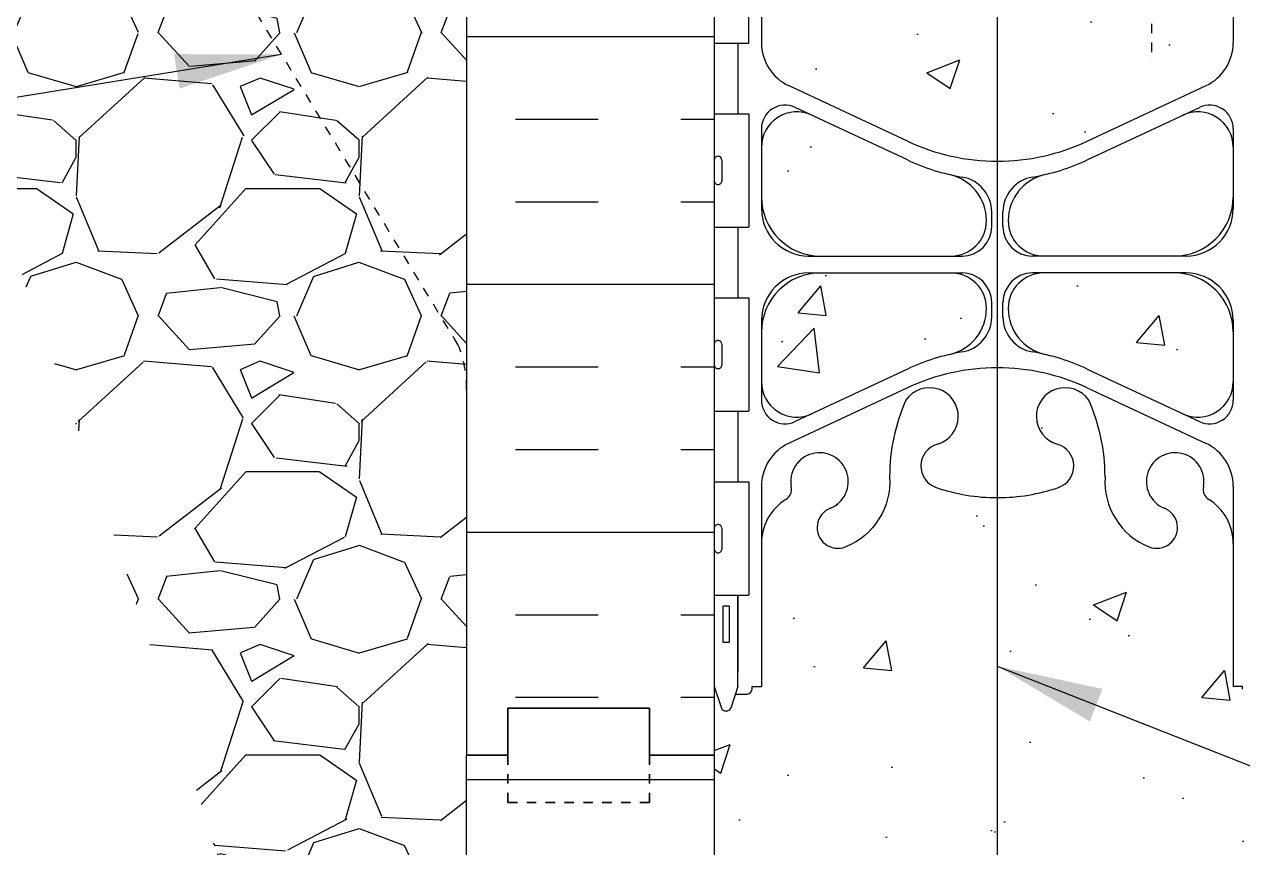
# Model space of a CAD drawing. Header units: inches. Extents: x 102.1 to 149, y 119.8 to 196.6.
# Drawn here: x 116.87 to 129.79, y 138.81 to 147.53 of the extents above; entities that cross this region are included whole.
import ezdxf

# ---------------------------------------------------------------- set-up
doc = ezdxf.new("R2010")
doc.units = ezdxf.units.IN
doc.header["$LTSCALE"] = 0.5
doc.header["$MEASUREMENT"] = 0
doc.linetypes.add('DASHED2', pattern=[0.375, 0.25, -0.125])
doc.linetypes.add('HIDDEN2', pattern=[0.1875, 0.125, -0.0625])
for name, color, linetype in [('HATCH', 12, 'Continuous'), ('Hidden2', 12, 'HIDDEN2'), ('line25', 2, 'Continuous'), ('LINE3', 3, 'Continuous'), ('LINE50', 5, 'Continuous'), ('LINE9', 9, 'Continuous'), ('TEXT', 4, 'Continuous')]:
    doc.layers.add(name, color=color, linetype=linetype)
doc.styles.add('DIM', font='romans.shx', dxfattribs={"width": 0.7})
doc.dimstyles.new('ext_12', dxfattribs={"dimscale": 12, "dimtxt": 0.09375, "dimasz": 0.09375, "dimexe": 0.09375, "dimexo": 0.0625, "dimgap": 0.0625, "dimtad": 1, "dimdec": 1, "dimzin": 3, "dimdsep": 46, "dimlunit": 4, "dimtxsty": 'DIM', "dimcen": 0.09, "dimdle": 0.09375, "dimclrt": 4, "dimadec": 0, "dimazin": 0, "dimtfac": 1, "dimtdec": 1, "dimtmove": 2, "dimatfit": 3, "dimfxl": 1, "dimfrac": 2, "dimtolj": 1, "dimtzin": 0, "dimarcsym": 0})

msp = doc.modelspace()

# ---------------------------------------------------------------- hatches: boundary and pattern name
at = {"layer": 'HATCH'}
h = msp.add_hatch(dxfattribs=at)
h.set_pattern_fill('AR-CONC', color=256, scale=0.5)
h.set_pattern_definition([(49.99999999999999, (0, 0), (3.586300913003767, -0.3137606749129755), [0.375, -4.125]), (355, (0, 0), (-0.693756668065, 3.760960668500059), [0.3, -3.3]), (100.45144446, (0.298858405, -0.02614672), (2.89254423363556, 3.447199954843147), [0.3187009599999999, -3.505710559999999]), (46.18420000000001, (0, 1), (5.336206653357862, -0.8275964039653827), [0.5625, -6.1875]), (96.63563549, (0.444683725, 0.931033465), (4.673309728371142, 4.870593003872752), [0.47805171, -5.258568799999999]), (351.1841639899999, (0, 1), (4.673309725273866, 4.870593001349951), [0.45, -4.950000005]), (21, (0.5, 0.75), (2.984535260592308, -2.013094453326694), [0.375, -4.125]), (326.0000000000001, (0.5, 0.75), (1.216576659607909, 3.625750225234265), [0.3, -3.3]), (71.45144474, (0.74871127, 0.58224213), (4.201111883649856, 1.612655764031769), [0.31870095, -3.50571056]), (37.50000000000001, (0, 0), (0.06079927658645334, 1.664469269156557), [0, -3.26, 0, -3.35, 0, -3.3125]), (7.499999999999999, (0, 0), (1.315347687210743, 1.972058559411801), [0, -1.91, 0, -3.185, 0, -1.2625]), (327.5, (-1.115, 0), (2.669112180862045, -0.1127743586718988), [0, -1.25, 0, -3.9, 0, -5.175]), (317.5, (-1.615, 0), (2.915930846711931, 0.5005249116615886), [0, -1.625, 0, -2.59, 0, -3.675])])
h.paths.add_polyline_path([(129.911390501622, 195.6356003708626), (125.4390114133246, 195.6356003708626), (124.4390114133246, 194.6356003708626), (124.4390114133246, 196.6356003708626), (123.911390501622, 196.1079794591599), (123.911390501622, 192.8637504260712, 0.06439757034064272), (124.0213941217361, 192.7977909008075), (124.1113941217363, 192.7977909008144), (124.111394121739, 192.7560648408903, -0.2490694201792294), (124.2213941217546, 192.5489416891212), (124.2213941217583, 192.4814416891111, -0.4142135623888804), (124.1588941217583, 192.4189416891077), (124.1113941219728, 192.4189416891077), (124.1113941219682, 192.3489416891076), (124.2163941217499, 192.3489416891076, -0.1889729320647099), (124.3722631974383, 192.2540972007183, 0.1963228336438978), (124.8213941217989, 191.90783748059), (126.1432496906318, 191.6173419143349, 0.05779469062698702), (126.9113905016224, 191.5282554242425, 0.05779469062692096), (127.6795313126122, 191.6173419143349), (129.0013868814449, 191.90783748059, 0.1963228336439379), (129.4505178058056, 192.2540972007183, -0.1889729320647277), (129.606386881494, 192.3489416891076), (129.7113868812757, 192.3489416891076), (129.7113868812712, 192.4189416891077), (129.6638868814857, 192.4189416891077, -0.4142135623888804), (129.6013868814857, 192.4814416891111), (129.6013868814893, 192.5489416891212, -0.2490694201792406), (129.7113868815049, 192.7560648408903), (129.7113868815077, 192.7977909008144), (129.8013868815079, 192.7977909008075, 0.06439757034065217), (129.911390501622, 192.8637504260712)])
h.paths.add_polyline_path([(129.911390501622, 186.6451144335743), (129.911390501622, 188.7341329521441, 0.06439757034050198), (129.8013868815082, 188.8000924774077), (129.7113868815077, 188.8000924774008), (129.7113868815049, 188.8418185373249, -0.2490694201798115), (129.6013868814889, 189.0489416890944), (129.6013868814852, 189.1164416891045, -0.414213562388949), (129.6638868814853, 189.1789416891079), (129.7113868814831, 189.1789416891079), (129.7113868814785, 189.2489416891079), (129.6063868814936, 189.2489416891079, 0.1004604156419606), (129.212688411427, 189.1917789332606, -0.6014354320980371), (129.0931849412014, 189.296662275684, 2.18209482473847), (128.6831047873364, 189.0837528442349, -1), (128.5196762159076, 188.6752297701732, -0.2443795113559023), (128.0712683431007, 189.1959866746241, 0.05315652255485515), (127.9054288888836, 189.8100683065389, 0.2232530870738778), (127.7051011055049, 189.9749221574748), (127.6854827735525, 189.9792335501745, 0.9554715931101395), (127.5471987895588, 189.3857636148925, -0.7355925422348224), (127.5599836599937, 188.9277170377525, -0.08275514747013661), (126.911390501622, 188.8196279539728, -0.08275514747013697), (126.2627973432503, 188.9277170377525, -0.7355925422305359), (126.2755822136854, 189.3857636148917, 0.9554715931394435), (126.1372982296915, 189.9792335501745), (126.1176798977391, 189.9749221574748, 0.2232530870738234), (125.9173521143603, 189.810068306539, 0.0531565225548451), (125.7515126601433, 189.1959866746243, -0.2443795113559962), (125.3031047873363, 188.6752297701732, -1), (125.1396762159075, 189.0837528442348, 2.182094824737381), (124.7295960620423, 189.2966622756839, -0.6014354320940859), (124.6100925918176, 189.1917789332604, 0.1004604156421233), (124.2163941217504, 189.2489416891079), (124.1113941217654, 189.2489416891079), (124.1113941217609, 189.1789416891079), (124.1588941217587, 189.1789416891079, -0.4142135623889427), (124.2213941217587, 189.1164416891045), (124.2213941217551, 189.0489416890944, -0.2490694201798248), (124.111394121739, 188.8418185373249), (124.1113941217363, 188.8000924774008), (124.0213941217358, 188.8000924774077, 0.06439757034050204), (123.911390501622, 188.7341329521441), (123.911390501622, 186.6451144335743), (123.911390501622, 184.5560959150045, 0.06439757034050307), (124.0213941217358, 184.4901363897409), (124.1113941217363, 184.4901363897477), (124.111394121739, 184.4484103298236, -0.2490694201798126), (124.2213941217551, 184.2412871780541), (124.2213941217587, 184.1737871780441, -0.4142135623889448), (124.1588941217587, 184.1112871780407), (124.1113941217609, 184.1112871780407), (124.1113941217654, 184.0412871780407), (124.2163941217504, 184.0412871780407, 0.1004604156419142), (124.6100925918168, 184.0984499338878, -0.6014354320986738), (124.7295960620425, 183.9935665914646, 2.182094824738538), (125.1396762159076, 184.2064760229136, -1), (125.3031047873364, 184.6149990969753, -0.2443795113558765), (125.7515126601432, 184.0942421925245, 0.05315652255487623), (125.9173521143604, 183.4801605606094, 0.2232530870737536), (126.1176798977391, 183.3153067096737), (126.1372982296915, 183.3109953169741, 0.9554715931101506), (126.2755822136852, 183.904465252256, -0.7355925422348171), (126.2627973432503, 184.362511829396, -0.08275514747013657), (126.911390501622, 184.4706009131757, -0.082755147470137), (127.5599836599937, 184.362511829396, -0.7355925422305357), (127.5471987895585, 183.9044652522568, 0.9554715931394591), (127.6854827735525, 183.3109953169741), (127.7051011055048, 183.3153067096737, 0.2232530870733131), (127.9054288888834, 183.4801605606089, 0.05315652255490013), (128.0712683431007, 184.0942421925242, -0.2443795113559932), (128.5196762159077, 184.6149990969753, -1), (128.6831047873364, 184.2064760229137, 2.182094824737266), (129.0931849412016, 183.9935665914646, -0.6014354320937926), (129.2126884114263, 184.0984499338882, 0.1004604156421326), (129.6063868814936, 184.0412871780407), (129.7113868814785, 184.0412871780407), (129.7113868814831, 184.1112871780407), (129.6638868814853, 184.1112871780407, -0.4142135623889552), (129.6013868814852, 184.1737871780441), (129.6013868814889, 184.2412871780541, -0.2490694201798239), (129.7113868815049, 184.4484103298236), (129.7113868815077, 184.4901363897477), (129.8013868815082, 184.4901363897409, 0.06439757034050433), (129.911390501622, 184.5560959150045)])
h.paths.add_polyline_path([(129.911390501622, 180.4264784410774, 0.06439757034064743), (129.8013868815079, 180.492437966341), (129.7113868815077, 180.4924379663341), (129.7113868815049, 180.5341640262582, -0.2490694201792297), (129.6013868814893, 180.7412871780274), (129.6013868814857, 180.8087871780374, -0.4142135623888782), (129.6638868814857, 180.8712871780408), (129.7113868812712, 180.8712871780408), (129.7113868812757, 180.9412871780409), (129.606386881494, 180.9412871780409, -0.1889729320646416), (129.4505178058056, 181.0361316664302, 0.196322833643969), (129.0013868814449, 181.3823913865585), (127.6795313126137, 181.6728869528133, 0.05779469062710307), (126.9113905016215, 181.7619734429061, 0.05779469062703695), (126.1432496906303, 181.6728869528133), (124.8213941217991, 181.3823913865585, 0.196322833643976), (124.3722631974383, 181.0361316664302, -0.1889729320646373), (124.2163941217499, 180.9412871780409), (124.1113941219682, 180.9412871780409), (124.1113941219728, 180.8712871780408), (124.1588941217583, 180.8712871780408, -0.4142135623888782), (124.2213941217583, 180.8087871780374), (124.2213941217546, 180.7412871780274, -0.249069420179241), (124.111394121739, 180.5341640262582), (124.1113941217363, 180.4924379663341), (124.0213941217361, 180.492437966341, 0.06439757034064766), (123.911390501622, 180.4264784410774), (123.911390501622, 177.6451144335744), (124.536390501622, 177.6451144335744), (124.536390501622, 177.6951144335744), (126.4863905016218, 177.6951144335744, 0.4142135623730951), (126.6113905016218, 177.8201144335744), (126.6113905016218, 177.8951144335747, -1), (127.2113905016217, 177.8951144335747), (127.2113905016217, 177.8201144335744, 0.4142135623730929), (127.3363905016217, 177.6951144335744), (129.286390501622, 177.6951144335744), (129.286390501622, 177.6451144335746), (129.911390501622, 177.6451144335746)])
h.paths.add_polyline_path([(129.6873087901346, 157.0570409071646), (129.7873087901344, 157.0570409071645), (129.7873087901347, 157.0870409071647, -0.4142135623728194), (129.8373087901347, 157.1370409071646), (129.9633957466562, 157.1370409071645), (130.0123087901344, 157.2870409071646, -0.6000000000330334), (130.1123087901362, 157.2870409071603), (130.1873087901354, 157.057040907162), (130.1873087901354, 157.7857740237109), (124.1873087901354, 157.7857740237109), (124.1873087901354, 157.0570409071672), (124.262308790133, 157.2870409071602, -0.6000000000335998), (124.3623087901348, 157.2870409071646), (124.4112218336129, 157.1370409071645), (124.5373087901344, 157.1370409071646, -0.4142135623738988), (124.5873087901345, 157.0870409071645), (124.5873087901346, 157.0570409071645), (124.6873087901346, 157.0570409071646), (124.6873087901334, 156.1289536135871), (127.577574162862, 155.6129406820588, -0.1567599104768909), (128.3907965796847, 155.1870360029472, -0.1960606461050439), (128.7955945044202, 155.5777978116199, -1), (128.959023075849, 155.1692747375584, 2.127292751064862), (129.3716087526194, 154.944784109659, -0.311310413433406), (129.4281682491645, 155.0749279979355, 0.2589583704863703), (129.687308790138, 155.5417264288407)])
h.paths.add_polyline_path([(132.1873087901354, 157.285774023711), (130.8748087901354, 157.285774023711), (130.8748087901354, 157.7857740237109), (130.1873087901354, 157.7857740237109), (130.1873087901354, 147.785774023711), (130.6873087901354, 147.785774023711), (132.1873087901354, 155.7143454522823)])
h.paths.add_polyline_path([(142.233910034343, 156.7857740237109), (142.233910034343, 157.7857740237109), (132.8123087901354, 157.7857740237109), (132.8123087901354, 153.7851647115352), (142.233910034343, 153.7857740237109), (142.233910034343, 154.7857740237109), (143.233910034343, 155.7857740237109), (141.233910034343, 155.7857740237109)])
h.paths.add_polyline_path([(127.5775741628603, 155.6129406820591), (124.6873087901334, 156.1289536135871), (124.6873087901311, 155.5417264288406, 0.2589583704863525), (124.9464493311047, 155.0749279979355, -0.311310413432942), (125.0030088276496, 154.9447841096591, 2.127292751063226), (125.4155945044202, 155.1692747375588, -1), (125.5790230758491, 155.5777978116204, -0.3253062266850383), (126.0455978171113, 154.8356318818138, 0.1048804382402392), (126.2179936507061, 154.0238204544855, 1.422913243113593), (126.5515005021978, 154.4909052462453, -0.7355925422348368), (126.5387156317629, 154.9489518233853, -0.08275514747013536), (127.1873087901346, 155.0570409071651, -0.08275514747013614), (127.8359019485063, 154.9489518233854, -0.7355925422305463), (127.8231170780712, 154.4909052462461, 1.422913243107119), (128.1566239295633, 154.0238204544856, 0.1048804382403371), (128.3290197631578, 154.8356318818147, -0.1214965604512347), (128.3907965796847, 155.1870360029471, 0.1567599104772022)])
h.paths.add_polyline_path([(124.1873087901346, 155.6570409071646), (124.1873087901346, 156.2182210103452), (122.1873087901354, 156.5752905973782), (122.1873087901354, 155.7143454522823), (123.6873087901354, 147.785774023711), (124.1873087901346, 147.785774023711)])
h.paths.add_polyline_path([(124.1873087901346, 157.0570409071646), (124.1873087901354, 157.7857740237109), (123.4998087901354, 157.7857740237109), (123.4998087901354, 157.285774023711), (122.1873087901354, 157.285774023711), (122.1873087901354, 156.5752905973782), (124.1873087901346, 156.2182210103452)])
h.paths.add_polyline_path([(121.0623087901354, 156.7761422400844), (120.0699775472927, 156.9533078936254, 0.8731750859464362), (119.3327901683166, 155.0878332316724), (121.0623087901354, 154.6244101136614)], flags=17)
h.paths.add_polyline_path([(120.0699775472927, 156.9533078936254), (121.0623087901354, 156.7761422400844), (121.0623087901354, 157.7857740237109), (119.0623087901334, 157.7857740237109), (118.9527752344164, 157.785774023711), (117.0623087901354, 157.7857740237109), (117.0623087901354, 152.7857740237108, 0.05006467142677141), (117.162066934561, 151.7919783923681), (121.0623087901354, 151.920293205214), (121.0623087901354, 154.6244101136614), (119.3327901683166, 155.0878332316724, -0.8731750859464357)])
h.paths.add_polyline_path([(117.0623087901354, 157.7857740237109), (116.8748087901374, 157.7857740237109), (112.1407075459321, 157.6300259091996), (112.1407075459321, 156.0260260753875), (111.1407075459321, 155.0260260753875), (113.1407075459321, 155.0260260753875), (112.1407075459318, 154.0260260753873), (112.140707545932, 151.62677971648), (117.162066934561, 151.7919783923681, -0.05006467142677271), (117.0623087901354, 152.7857740237109)])
h.paths.add_polyline_path([(127.0723079168205, 152.122850218581, 0.4135815915222513), (126.6973087901348, 152.4970409071651), (125.3123087901278, 152.4970409071647, 0.414213562372782), (124.6873087901278, 151.8720409071653), (124.6873087901282, 151.3453131875431, 0.5490706967576111), (125.2212626186856, 151.0056682547266), (126.233585818792, 151.4794355123757, -0.05309424434829543), (126.684126971953, 151.6345793805256, 0.3501185222392586)])
h.paths.add_polyline_path([(126.6841269719529, 153.5395024338045, -0.05309424434837755), (126.2335858187913, 153.6946463019547), (125.2212626186854, 154.1684135596028, 0.549070696755492), (124.6873087901282, 153.8287686267884), (124.6873087901278, 153.3020409071646, 0.4142135623730951), (125.3123087901278, 152.6770409071646), (126.6973087901349, 152.6770409071647, 0.08565169356292952), (126.822992936368, 152.698730143975, 0.3167107476719508), (127.0723079168199, 153.0512315954252, 0.3501185224210103)])
h.paths.add_polyline_path([(128.8216456999203, 154.0131736251454), (128.141031761478, 153.6946463019547, -0.05309424434838185), (127.6904906083162, 153.5395024338046, 0.3501185219251722), (127.3023096634475, 153.0512315963089, 0.413581591959217), (127.6773087901344, 152.6770409071651), (128.8216456999203, 152.6770409071651)])
h.paths.add_polyline_path([(129.6873087901409, 153.8287686267888, 0.5490706967555707), (129.1533549615837, 154.1684135596032), (128.8216456999203, 154.0131736251451), (128.8216456999203, 152.6770409071651), (129.0623087901414, 152.6770409071651, 0.414213562373713), (129.6873087901414, 153.3020409071664)])
h.paths.add_polyline_path([(129.0623087901414, 152.4970409071647), (128.8216456999203, 152.4970409071647), (128.8216456999203, 151.1609081891845), (129.1533549615836, 151.0056682547271, 0.5490706967567447), (129.6873087901409, 151.3453131875426), (129.6873087901414, 151.8720409071629, 0.4142135623738939)])
h.paths.add_polyline_path([(128.8216456999203, 152.4970409071651), (127.6773087901344, 152.4970409071651, 0.4135815916821989), (127.3023096634484, 152.122850218376, 0.3501185221241567), (127.6904906083162, 151.6345793805257, -0.05309424434846603), (128.1410317614786, 151.4794355123751), (128.8216456999203, 151.1609081891846)])
h.paths.add_polyline_path([(128.1410317329149, 151.280698561068, 0.09336927207723228), (127.3341833917988, 151.4880300299278, 0.0163324644057884), (127.1873087901347, 151.4928289596865, 0.1098692816785022), (126.2335858473544, 151.2806985610685), (124.9753703541793, 150.6918537174858, 0.2910966595425651), (124.6873087901232, 150.2389938060686), (124.6873087901211, 149.0981240237108), (124.8073087901204, 148.898124023711), (124.8073087901204, 148.7857740237108), (124.8073087901204, 148.6734240237109), (124.6873087901211, 148.4734240237112), (124.6873087901232, 147.3325542413534, 0.2910966595426472), (124.9753703541795, 146.8796943299361), (126.2335858473543, 146.290849486354, 0.1098692816784893), (127.1873087901345, 146.0787190877359, 0.109869281678503), (128.1410317329148, 146.2908494863539), (129.3992472260897, 146.8796943299361, 0.2910966595426451), (129.6873087901459, 147.3325542413534), (129.6873087901481, 148.4734240237112), (129.5673087901488, 148.6734240237109), (129.5673087901488, 148.7857740237112), (129.5673087901488, 148.898124023711), (129.6873087901481, 149.0981240237108), (129.6873087901459, 150.2389938060686, 0.2910966595426471), (129.3992472260897, 150.6918537174859)])
h.paths.add_polyline_path([(127.0723079168166, 145.4486978267818, 0.3501185233952336), (126.6841269719529, 145.9369686668967, -0.05309424434846796), (126.2335858187905, 146.0921125350473), (125.2212626186856, 146.5658797926953, 0.5490706967567552), (124.6873087901282, 146.2262348598799), (124.6873087901278, 145.6995071402595, 0.4142135623741072), (125.3123087901277, 145.0745071402573), (126.6973087901348, 145.0745071402574, 0.413581589914761)])
h.paths.add_polyline_path([(127.0723079168172, 144.5203164532032, 0.4135815903278907), (126.6973087901348, 144.8945071402573), (125.3123087901278, 144.8945071402574, 0.414213562373734), (124.6873087901278, 144.269507140256), (124.6873087901282, 143.7427794206332, 0.5490706967552504), (125.2212626186855, 143.4031344878193), (126.233585818792, 143.876901745468, -0.05309424434829472), (126.684126971953, 144.0320456136179, 0.3501185230977625)])
h.paths.add_polyline_path([(129.0623087901414, 144.8945071402574), (127.6773087901344, 144.8945071402573, 0.4135815917278999), (127.3023096634482, 144.5203164514097, 0.3501185220912895), (127.6904906083162, 144.0320456136179, -0.05309424434837959), (128.1410317614779, 143.8769017454677), (129.1533549615837, 143.4031344878193, 0.5490706967555967), (129.6873087901409, 143.7427794206336), (129.6873087901414, 144.2695071402574, 0.4142135623730851)])
h.paths.add_polyline_path([(129.6873087901414, 145.6995071402566), (129.6873087901409, 146.2262348598788, 0.5490706967576116), (129.1533549615836, 146.5658797926953), (128.1410317614773, 146.0921125350467, -0.05309424434829649), (127.6904906083162, 145.9369686668968, 0.3501185217399756), (127.3023096634468, 145.4486978297311, 0.4135815922168686), (127.6773087901344, 145.0745071402574), (129.0623087901414, 145.0745071402573, 0.414213562372782)])
h.paths.add_polyline_path([(130.0123087901344, 140.2845071402573), (129.9633957466562, 140.4345071402574), (129.8373087901347, 140.4345071402573, -0.4142135623728349), (129.7873087901347, 140.4845071402573), (129.7873087901344, 140.5145071402574), (129.6873087901346, 140.5145071402574), (129.687308790138, 142.0298216185813, 0.2589583704863586), (129.4281682491645, 142.4966200494864, -0.311310413433342), (129.3716087526195, 142.626763937763, 2.127292751064594), (128.959023075849, 142.4022733098636, -1), (128.7955945044201, 141.993750235802, -0.3253062266838548), (128.3290197631578, 142.7359161656056, 0.1048804382406534), (128.1566239295629, 143.5477275929371, 1.422913243112999), (127.8231170780714, 143.0806428011771, -0.7355925422347986), (127.8359019485063, 142.6225962240371, -0.08275514747013513), (127.1873087901346, 142.5145071402574, -0.082755147470136), (126.5387156317629, 142.6225962240371, -0.7355925422305463), (126.551500502198, 143.0806428011763, 1.422913243113893), (126.2179936507054, 143.5477275929354, 0.1048804382401101), (126.0455978171113, 142.735916165608, -0.3253062266848016), (125.579023075849, 141.993750235802, -1), (125.4155945044202, 142.4022733098635, 2.127292751064799), (125.0030088276498, 142.626763937763, -0.3113104134334046), (124.9464493311047, 142.4966200494865, 0.2589583704863638), (124.6873087901311, 142.0298216185813), (124.6873087901346, 140.5145071402574), (124.5873087901346, 140.5145071402574), (124.5873087901345, 140.4845071402574, -0.4142135623739002), (124.5373087901344, 140.4345071402573), (124.4112218336129, 140.4345071402574), (124.3623087901348, 140.2845071402573, -0.6000000000335318), (124.262308790133, 140.2845071402618), (124.1873087901354, 140.5145071402548), (124.1873087901354, 139.785774023711), (124.1873087901354, 137.6967555051414, 0.06439757034050099), (124.2973124102492, 137.6307959798777), (124.3873124102498, 137.6307959798846), (124.3873124102525, 137.5890699199605, -0.2490694201798233), (124.4973124102685, 137.381946768191), (124.4973124102722, 137.3144467681809, -0.4142135623889459), (124.4348124102722, 137.2519467681776), (124.3873124102743, 137.2519467681776), (124.3873124102789, 137.1819467681776), (124.4923124102638, 137.1819467681776, 0.1004604156417475), (124.8860108803296, 137.2391095240245, -0.6014354321012948), (125.005514350556, 137.1342261816014, 2.182094824738559), (125.415594504421, 137.3471356130505, -1), (125.5790230758499, 137.7556586871122, -0.2443795113569262), (126.0274309486572, 137.2349017826583, 0.0531565225545704), (126.1932704028736, 136.6208201507469, 0.2232530870741715), (126.3935981862525, 136.4559662998107), (126.413216518205, 136.4516549071109, 0.9554715931099265), (126.5515005021986, 137.0451248423929, -0.7355925422348771), (126.5387156317638, 137.5031714195329, -0.08275514747013629), (127.1873087901354, 137.6112605033126, -0.08275514747013575), (127.8359019485071, 137.5031714195329, -0.7355925422305454), (127.823117078072, 137.0451248423937, 0.9554715931388685), (127.9614010620657, 136.4516549071109), (127.9810193940187, 136.4559662998107, 0.2232530870809645), (128.1813471774004, 136.6208201507549, 0.0531565225541781), (128.3471866316144, 137.2349017826621, -0.2443795113556076), (128.7955945044211, 137.7556586871122, -1), (128.9590230758499, 137.3471356130506, 2.182094824737294), (129.3691032297151, 137.1342261816015, -0.6014354319902104), (129.4886066999149, 137.239109524034, 0.1004604156488287), (129.882305170007, 137.1819467681776), (129.987305169992, 137.1819467681776), (129.9873051699965, 137.2519467681776), (129.9398051699987, 137.2519467681776, -0.4142135623889219), (129.8773051699987, 137.3144467681809), (129.8773051700023, 137.381946768191, -0.2490694201798158), (129.9873051700184, 137.5890699199605), (129.9873051700211, 137.6307959798846), (130.0773051700216, 137.6307959798777, 0.06439757034051692), (130.1873087901354, 137.6967555051414), (130.1873087901354, 139.785774023711), (130.1873087901354, 140.51450714026), (130.1123087901362, 140.2845071402617, -0.6000000000330391)])
h.paths.add_polyline_path([(129.8773051699991, 133.9494467681744, -0.4142135623888782), (129.9398051699991, 134.0119467681777), (129.9873051697846, 134.0119467681777), (129.9873051697892, 134.0819467681778), (129.8823051700075, 134.0819467681778, -0.1889729320669878), (129.7264360943179, 134.1767912565692, 0.196322833643166), (129.2773051699583, 134.5230509766954), (127.9554496011271, 134.8135465429502, 0.05779469062710112), (127.187308790135, 134.9026330330429, 0.05779469062704928), (126.4191679791436, 134.8135465429502), (125.0973124103125, 134.5230509766954, 0.1963228336439539), (124.6481814859518, 134.1767912565671, -0.1889729320646827), (124.4923124102634, 134.0819467681778), (124.3873124104817, 134.0819467681778), (124.3873124104862, 134.0119467681777), (124.4348124102717, 134.0119467681777, -0.4142135623888346), (124.4973124102717, 133.9494467681744), (124.4973124102681, 133.8819467681643, -0.2490694201792504), (124.3873124102525, 133.6748236163951), (124.3873124102498, 133.633097556471), (124.2973124102496, 133.6330975564779, 0.06439757034064163), (124.1873087901354, 133.5671380312143), (124.1873087901354, 132.0406391250398), (126.1873087901378, 132.0406391250398), (127.1873087901378, 133.0406391250398), (127.1873087901378, 131.0406391250398), (127.7663335277383, 131.6196638626404), (128.1873087901378, 132.0406391250398), (130.1873087901354, 132.0406391250398), (130.1873087901354, 133.5671380312143, 0.06439757034065174), (130.0773051700213, 133.6330975564779), (129.9873051700211, 133.633097556471), (129.9873051700184, 133.6748236163951, -0.2490694201792348), (129.8773051700028, 133.8819467681643)])
h = msp.add_hatch(dxfattribs=at)
h.set_pattern_fill('INSUL', color=256, scale=7, style=0)
h.set_pattern_definition([(0, (-2805.669655439031, -311.9768966809247), (0, 2.625), []), (0, (-2805.669655439031, -311.1018966809247), (0, 2.625), [0.875, -0.875]), (0, (-2805.669655439031, -310.2268966809247), (0, 2.625), [0.875, -0.875])])
edge = h.paths.add_edge_path()
edge.add_line((124.1873087901354, 147.785774023711), (123.6873087901354, 147.785774023711))
edge.add_line((123.6873087901354, 147.785774023711), (121.9373087901354, 157.035774023711))
edge.add_line((121.9373087901354, 157.035774023711), (121.9373087901354, 157.785774023711))
edge.add_line((121.9373087901354, 157.785774023711), (121.5623087901354, 157.785774023711))
edge.add_line((121.5623087901354, 157.785774023711), (121.5623087901354, 139.785774023711))
edge.add_line((121.5623087901354, 139.785774023711), (121.9998087901354, 139.785774023711))
edge.add_line((121.9998087901354, 139.785774023711), (121.9998087901354, 140.285774023711))
edge.add_line((121.9998087901354, 140.285774023711), (123.4998087901354, 140.285774023711))
edge.add_line((123.4998087901354, 140.285774023711), (123.4998087901354, 139.785774023711))
edge.add_line((123.4998087901354, 139.785774023711), (123.9373087901354, 139.785774023711))
edge.add_line((124.1873087901354, 147.785774023711), (124.1873087901354, 139.785774023711))
h = msp.add_hatch(dxfattribs=at)
h.set_pattern_fill('GRAVEL', color=256, scale=3, style=0)
h.set_pattern_definition([(228.0128, (44.56409868447862, 27.42057907291812), (-23.99999469647448, -27.00000402482174), [0.403608, -39.957264]), (184.9697, (44.29409868447863, 27.12057907291812), (36.00000315455291, 2.999973921021156), [0.692604, -68.567775]), (132.5104, (43.60409868447863, 27.06057907291812), (29.99997215504044, -33.00002602161359), [0.488364, -48.348096]), (267.2737, (42.43409868447863, 26.31057907291812), (2.999988053181571, 60.0000008849204), [0.630714, -62.440674]), (292.8337, (42.40409868447863, 25.68057907291812), (-15.00002971631142, 35.99998923533333), [0.618465, -61.22811900000001]), (357.2737, (42.64409868447863, 25.11057907291812), (-60.0000008849204, 2.999988053181574), [0.630714, -62.440674]), (37.6942, (43.27409868447862, 25.08057907291812), (-39.00002203685393, -29.99997121548159), [0.8340869999999999, -82.574547]), (72.2553, (43.93409868447863, 25.59057907291812), (21.00003228811623, 65.99998869371757), [0.7874639999999999, -77.958963]), (121.4296, (44.17409868447863, 26.34057907291812), (-24.0000247025291, 38.99998510947771), [0.63285, -62.652219]), (175.2364, (43.84409868447862, 26.88057907291812), (33.00000283895875, -2.999974597983782), [0.7224959999999999, -35.40228899999999]), (222.3974, (43.12409868447862, 26.94057907291812), (-36.0000220532197, -32.99997624604236), [0.9343440000000001, -92.500125]), (138.8141, (45.40409868447863, 26.28057907291812), (-21.00000884041714, 17.99999194002827), [0.318903, -31.571532]), (171.4692, (45.16409868447862, 26.49057907291812), (38.99999485444538, -6.000023730119371), [0.6067109999999999, -60.06453299999999]), (225, (44.56409868447862, 26.58057907291812), (-3.33066907387547e-16, -3.000000928346857), [0.4242629999999999, -3.818376]), (203.1986, (44.35409868447863, 26.94057907291812), (14.99999919200123, 6.000003975794561), [0.228474, -22.618845]), (291.8014, (44.14409868447863, 26.85057907291812), (-2.999999731501946, 9.00000081903231), [0.323109, -15.832386]), (30.9638, (44.26409868447863, 26.55057907291812), (8.999994066863994, 6.000007450622197), [0.5247869999999999, -16.968069]), (161.5651, (44.71409868447863, 26.82057907291811), (6.000001303778886, -2.999995209668123), [0.3794730000000001, -9.107361000000001]), (16.38950000000001, (42.40409868447863, 26.85057907291812), (30.00000659523588, 8.999978129453911), [0.5316, -52.628535]), (70.3462, (42.91409868447862, 27.00057907291811), (-11.99998574211524, -33.00000640681867), [0.445983, -44.152224]), (293.1986, (44.71409868447863, 27.42057907291812), (-6.000003975794561, 14.99999919200123), [0.456945, -22.390374]), (343.6105, (44.89409868447863, 27.00057907291811), (-30.00000659523587, 8.99997812945392), [0.5315999999999999, -52.62853499999999]), (339.444, (42.40409868447863, 24.99057907291812), (-15.00000553362727, 5.999987989264753), [0.51264, -25.119372]), (294.7751, (42.88409868447862, 24.81057907291812), (-14.99997656773551, 33.00001026551735), [0.4295339999999999, -42.52392899999999]), (66.80140000000002, (44.74409868447863, 24.42057907291812), (6.000003975794565, 14.99999919200123), [0.456945, -22.390374]), (17.354, (44.92409868447863, 24.84057907291812), (-39.0000060572905, -11.99998350677735), [0.5028929999999999, -49.78627199999999]), (69.444, (43.27409868447862, 24.42057907291812), (-5.99998798926476, -15.00000553362727), [0.25632, -25.375692]), (101.3099, (44.56409868447862, 24.42057907291812), (-2.999992896484816, 12.00000225669286), [0.15297, -15.144087]), (165.9638, (44.53409868447863, 24.57057907291811), (9.00000163796922, -2.999994172083737), [0.618465, -11.75085]), (186.009, (43.93409868447863, 24.72057907291812), (29.99999925271812, 2.999997952445524), [0.57315, -56.74176900000001]), (303.6901, (44.26409868447863, 26.28057907291812), (-3.000004003521572, 5.999998673313481), [0.432666, -10.383987]), (353.1572, (44.50409868447863, 25.92057907291812), (50.99999809643565, -6.000023993774283), [0.755382, -74.782689]), (60.94540000000001, (45.25409868447863, 25.83057907291812), (-12.00000008159784, -21.00000115370906), [0.308868, -30.578022]), (90, (45.40409868447863, 26.10057907291812), (-3, 3), [0.18, -2.82]), (120.2564, (43.87409868447862, 24.81057907291812), (11.99998466040808, -21.0000073675642), [0.416772, -41.26056000000001]), (48.01279999999999, (43.66409868447862, 25.17057907291812), (23.99999469647448, 27.00000402482175), [0.8072159999999999, -39.553656]), (0, (44.20409868447862, 25.77057907291812), (3, 3), [0.78, -2.22]), (325.3048, (44.98409868447862, 25.77057907291812), (-29.99998277696258, 21.00002582878337), [0.474342, -46.959822]), (254.0546, (45.37409868447862, 25.50057907291811), (-2.999999667889143, -12.00000037995645), [0.436806, -21.403524]), (207.646, (45.25409868447863, 25.08057907291812), (-56.99998742153878, -30.00002313950754), [0.711195, -70.408422]), (175.4261, (44.62409868447862, 24.75057907291811), (-39.0000016749364, 2.999984403483252), [0.7523969999999999, -74.48722199999999])])
edge = h.paths.add_edge_path()
edge.add_spline(control_points=[(112.140707545932, 150.5433075165271), (112.6868637305939, 150.322725838261), (114.9156182266059, 149.4225759892246), (117.3610807251631, 144.0571586259684), (118.9073743736088, 138.4687382259533), (120.5680044310678, 134.0145033242371), (120.5231346235994, 132.3899299575632), (120.5134874062269, 132.0406391250398)], knot_values=[0, 0, 0, 0, 1.739079850593899, 7.096838129435072, 16.12215137138956, 19.93692252398604, 20.98176126057562, 20.98176126057562, 20.98176126057562, 20.98176126057562], degree=3, periodic=0)
edge.add_line((120.5134874062269, 132.0406391250398), (121.5623087901354, 132.0406391250398))
edge.add_line((121.5623087901354, 132.0406391250398), (121.5623087901354, 151.9367428021361))
edge.add_line((121.5623087901354, 151.9367428021361), (117.1620669345609, 151.7919783923681))
edge.add_line((117.1620669345609, 151.7919783923681), (112.1407075459319, 151.62677971648))
edge.add_line((112.1407075459319, 151.62677971648), (112.140707545932, 150.5433075165271))
h = msp.add_hatch(dxfattribs=at)
h.set_pattern_fill('AR-CONC', color=256, scale=0.5, style=0)
h.set_pattern_definition([(50, (0, 0), (3.586300913003767, -0.3137606749129755), [0.375, -4.125]), (355, (0, 0), (-0.693756668065, 3.760960668500059), [0.3, -3.3]), (100.4514, (0.2988584, -0.0261467), (2.892546908570108, 3.447197710304768), [0.31870095, -3.50571056]), (46.18420000000001, (0, 1), (5.336205243128222, -0.8275950716450904), [0.5625, -6.1875]), (96.6356, (0.444683725, 0.931033465), (4.673313527743517, 4.870589354502209), [0.47805144, -5.258565]), (351.1842, (0, 1), (4.673309725668136, 4.870593004626623), [0.45, -4.95]), (21, (0.5, 0.75), (2.984535260592308, -2.013094453326694), [0.375, -4.125]), (326.0000000000001, (0.5, 0.75), (1.216576659607909, 3.625750225234265), [0.3, -3.3]), (71.4514, (0.748711165, 0.58224197), (4.20111314290745, 1.612652483549762), [0.31870095, -3.50571056]), (37.50000000000001, (0, 0), (0.06079927658645334, 1.664469269156557), [0, -3.26, 0, -3.35, 0, -3.3125]), (7.499999999999999, (0, 0), (1.315347687210743, 1.972058559411801), [0, -1.91, 0, -3.185, 0, -1.2625]), (327.5, (-1.115, 0), (2.669112180862045, -0.112774358671899), [0, -1.25, 0, -3.9, 0, -5.175]), (317.5, (-1.615, 0), (2.915930846711931, 0.5005249116615882), [0, -1.625, 0, -2.59, 0, -3.675])])
h.paths.add_polyline_path([(124.1873087901354, 151.68854978396, -0.0001587174907111259), (124.1876349915055, 151.6887464924041, 0.0001587174907161965), (124.1873087901354, 151.68854978396), (124.1873087901354, 145.8829982634616, 22090.25841922246), (124.1872157750666, 145.8830544058792, 4.526882306612761e-05), (124.1873087901354, 145.8829982634616)])
h = msp.add_hatch(dxfattribs=at)
h.set_pattern_fill('INSUL', color=256, scale=7, style=0)
h.set_pattern_definition([(0, (-2801.974272921349, -275.2237400390007), (0, 2.625), []), (0, (-2801.974272921349, -274.3487400390007), (0, 2.625), [0.875, -0.875]), (0, (-2801.974272921349, -273.4737400390007), (0, 2.625), [0.875, -0.875])])
h.paths.add_polyline_path([(121.5623087901354, 132.0406391250398), (124.1873087901354, 132.0406391250398), (124.1873087901354, 139.785774023711), (123.4998087901354, 139.785774023711), (123.4998087901354, 140.285774023711), (121.9998087901354, 140.285774023711), (121.9998087901354, 139.785774023711), (121.5623087901354, 139.785774023711)])

# ---------------------------------------------------------------- linework, layer by layer
at = {"layer": 'Hidden2'}
for p, q in [((128.8216456999203, 154.1349350589787), (128.8216456999203, 147.1349350589787)), ((121.4701871929697, 144.135774023711), (117.7321817712132, 150.2857740237109))]:
    msp.add_line(p, q, dxfattribs=at)
msp.add_arc((120.390973265041, 143.6800380130647), 1.171493923857599, 359.0577885101239, 22.89361135861953, dxfattribs=at)
at = {"layer": 'line25'}
for p, q in [((124.5522613843768, 147.3307740237047), (124.5522613843768, 148.4107740237048)), ((124.1873087901354, 147.785774023711), (124.1873087901354, 139.785774023711)), ((124.1873087901349, 147.3307740237047), (124.5522613843768, 147.3307740237047)), ((124.1873087901349, 146.5807740237047), (124.5522613843768, 146.5807740237048)), ((124.5522613843768, 146.5807740237047), (124.5522613843768, 145.3807740237047)), ((124.1873087901349, 145.3807740237048), (124.5522613843768, 145.3807740237048)), ((124.1873087901349, 144.6307740237047), (124.5522613843768, 144.6307740237048)), ((124.5522613843768, 144.6307740237047), (124.5522613843768, 143.4307740237047)), ((124.1873087901349, 143.4307740237047), (124.5522613843768, 143.4307740237047)), ((124.1873087901349, 142.6807740237047), (124.5522613843768, 142.6807740237048)), ((124.5522613843768, 142.6807740237047), (124.5522613843768, 141.4807740237047)), ((124.1873087901349, 141.4807740237047), (124.5522613843768, 141.4807740237047)), ((124.1873087901354, 139.785774023711), (124.1873087901354, 132.0406391250398))]:
    msp.add_line(p, q, dxfattribs=at)
at = {"layer": 'LINE3'}
msp.add_line((127.1873087901378, 156.2857740237109), (127.1873087901378, 133.0406391250398), dxfattribs=at)
at = {"layer": 'LINE50'}
for p in [(121.5623087901354, 157.785774023711), (121.5623087901354, 132.0406391250398)]:
    msp.add_line(p, (121.5623087901354, 139.785774023711), dxfattribs=at)
for points in [[(124.1873087901354, 139.785774023711), (123.4998087901354, 139.785774023711), (123.4998087901354, 140.285774023711), (121.9998087901354, 140.285774023711), (121.9998087901354, 139.785774023711), (121.5623087901354, 139.785774023711)], [(121.5623087901354, 139.785774023711), (121.9998087901354, 139.785774023711), (121.9998087901354, 140.285774023711), (123.4998087901354, 140.285774023711), (123.4998087901354, 139.785774023711), (124.1873087901354, 139.785774023711)], [(124.1873087901354, 139.785774023711), (123.4998087901354, 139.785774023711), (123.4998087901354, 140.285774023711), (121.9998087901354, 140.285774023711), (121.9998087901354, 139.785774023711), (121.5623087901354, 139.785774023711)]]:
    msp.add_lwpolyline(points, dxfattribs=at)
at = {"layer": 'LINE9'}
for p, q in [((124.6873087901205, 148.785774023711), (124.6873087901232, 147.3325542413534)), ((129.6873087901487, 148.785774023711), (129.6873087901459, 147.3325542413534)), ((126.2335858377579, 146.2908494908451), (124.9753703541793, 146.8796943299361)), ((128.1410317425112, 146.2908494908451), (129.3992472260899, 146.8796943299361)), ((126.2335858187913, 146.092112535047), (125.0432780091634, 146.6491765899525)), ((128.1410317614778, 146.092112535047), (129.3313395711058, 146.6491765899525)), ((124.687308790125, 146.4227466347419), (124.687308790126, 145.5745071402565)), ((129.6873087901441, 146.4227466347419), (129.6873087901432, 145.5745071402565)), ((124.187312410098, 146.0907740237046), (124.187312410098, 145.8707740237048)), ((124.227312410098, 146.1307740237046), (124.227312410098, 146.1307740237047)), ((124.2673124100979, 146.0907740237047), (124.2673124100989, 145.8707740237048)), ((124.1873087901349, 146.0357740237046), (124.1873124100985, 146.0357740237046)), ((124.1873087901349, 145.9257740237046), (124.1873124100985, 145.9257740237046)), ((124.227312410098, 145.8307740237047), (124.2273124100989, 145.8307740237047)), ((127.1273087901346, 145.3870071402573), (127.1273087901346, 145.5412758913612)), ((127.2473087901345, 145.3870071402573), (127.2473087901345, 145.5412758913612)), ((125.187308790126, 145.0745071402574), (126.8148087901346, 145.0745071402573)), ((129.1873087901432, 145.0745071402574), (127.5598087901345, 145.0745071402573)), ((125.1873087901282, 144.8945071402574), (126.8148087901342, 144.8945071402574)), ((129.1873087901409, 144.8945071402574), (127.559808790135, 144.8945071402574)), ((127.0723087901348, 144.5195071402573), (127.0723087901348, 144.5193819391826)), ((127.1273087901342, 144.4277383891537), (127.1273087901342, 144.5820071402574)), ((127.247308790135, 144.4277383891537), (127.247308790135, 144.5820071402574)), ((127.3023087901344, 144.5195071402573), (127.3023087901344, 144.5193819391826)), ((124.6873087901282, 144.3945071402564), (124.68730879013, 143.5462676457746)), ((129.6873087901409, 144.3945071402564), (129.6873087901391, 143.5462676457746)), ((124.187312410098, 144.1407740237046), (124.187312410098, 143.9207740237047)), ((124.2673124100979, 144.1407740237046), (124.2673124100989, 143.9207740237047)), ((124.1873087901349, 144.0857740237046), (124.1873124100985, 144.0857740237046)), ((124.1873087901349, 143.9757740237046), (124.1873124100985, 143.9757740237046)), ((124.227312410098, 143.8807740237047), (124.2273124100989, 143.8807740237046)), ((126.2335858187913, 143.8769017454676), (125.0432780091684, 143.319837690565)), ((128.1410317614778, 143.8769017454676), (129.3313395711008, 143.319837690565)), ((126.2335858377579, 143.6781647896696), (124.9753703541879, 143.0893199505823)), ((128.1410317425112, 143.6781647896696), (129.3992472260812, 143.0893199505823)), ((124.6873087901319, 142.6364600391634), (124.6873087901346, 140.5145071402574)), ((129.6873087901373, 142.6364600391634), (129.6873087901346, 140.5145071402574)), ((124.187312410098, 142.1907740237046), (124.187312410098, 141.9707740237047)), ((124.227312410098, 142.2307740237046), (124.227312410098, 142.2307740237047)), ((124.2673124100979, 142.1907740237046), (124.2673124100989, 141.9707740237047)), ((124.1873087901349, 142.1357740237046), (124.1873124100985, 142.1357740237046)), ((124.1873087901349, 142.0257740237046), (124.1873124100985, 142.0257740237046)), ((124.227312410098, 141.9307740237047), (124.2273124100989, 141.9307740237047)), ((124.4373087901346, 140.514507140258), (124.4373087901346, 141.4807740237047)), ((124.1873087901346, 140.5145071402574), (124.2623087901344, 140.2845071402573)), ((124.4373087901346, 140.5145071402574), (124.3623087901348, 140.2845071402573)), ((124.5873087901347, 140.4845071402574), (124.5873087901346, 140.5145071402574)), ((124.5873087901347, 140.5145071402574), (124.6873087901346, 140.5145071402574)), ((129.7873087901345, 140.5145071402574), (129.6873087901346, 140.5145071402574)), ((129.7873087901345, 140.4845071402574), (129.7873087901344, 140.5145071402574)), ((124.4112218336128, 140.4345071402574), (124.5373087901345, 140.4345071402573)), ((124.5873087901347, 140.4845071402574), (124.5873087901347, 140.4845071402573)), ((129.7873087901345, 140.4845071402574), (129.7873087901345, 140.4845071402573))]:
    msp.add_line(p, q, dxfattribs=at)
for points in [[(124.1873087901346, 155.6570409071646), (124.1873087901346, 140.5145071402574)], [(124.4373087901346, 147.3307740237047), (124.4373087901346, 146.5807740237048)], [(124.4373087901346, 145.3807740237048), (124.4373087901346, 144.6307740237048)], [(124.4373087901346, 143.4307740237047), (124.4373087901346, 142.6807740237048)], [(124.4373087901346, 141.4807740237047), (124.4373087901346, 140.6645071402573)]]:
    msp.add_lwpolyline(points, dxfattribs=at)
for points in [[(126.0455978169035, 142.735916168668, -0.325312471216074), (125.5790074545927, 141.9937439867645)], [(128.3290197633656, 142.735916168668, 0.325312471216074), (128.7956101256765, 141.9937439867645)]]:
    msp.add_lwpolyline(points, format="xyb", dxfattribs=at)
msp.add_lwpolyline([(124.3473087522017, 141.3645071402574), (124.2773087522015, 141.3645071402574), (124.2773087522015, 140.9845071402574), (124.3473087522017, 140.9845071402574)], close=True, dxfattribs=at)
at = {"layer": 'LINE9', "linetype": 'DASHED2', "ltscale": 0.15}
for points in [[(121.9998087901354, 139.785774023711), (121.9998087901354, 139.785774023711), (121.9998087901354, 139.285774023711), (123.4998087901354, 139.285774023711), (123.4998087901354, 139.785774023711), (123.4998087901354, 139.785774023711)], [(123.4998087901354, 139.785774023711), (123.4998087901354, 139.785774023711), (123.4998087901354, 139.285774023711), (121.9998087901354, 139.285774023711), (121.9998087901354, 139.785774023711), (121.9998087901354, 139.785774023711)]]:
    msp.add_lwpolyline(points, dxfattribs=at)
at = {"layer": 'LINE9'}
for centre, radius, start, end in [((125.1873087901232, 147.3325542413543), 0.5, 180.0000000001042, 244.9204062482629), ((129.1873087901459, 147.3325542413543), 0.5, 295.0795937517371, 359.9999999998958), ((124.937308790125, 146.4227466347424), 0.25, 64.92040597845443, 180.0000000001042), ((125.0623087901282, 146.2262348598803), 0.375, 64.92040597845443, 179.9999999999218), ((129.3123087901409, 146.2262348598803), 0.375, 7.816531185164739e-11, 115.0795940215456), ((129.4373087901441, 146.4227466347424), 0.25, 359.9999999998958, 115.0795940215456), ((127.1873088091012, 148.3287190877359), 2.25, 244.9204059784544, 269.9999995170165), ((127.187308771168, 148.3287190877359), 2.25, 270.0000004829835, 295.0795940215456), ((124.227312410098, 146.0907740237047), 0.04, 89.99999999994789, 180.0000000000879), ((124.227312410098, 146.0907740237047), 0.04, 0, 90), ((127.1873087901346, 148.1299821319378), 2.25, 244.9204059784544, 260.4612687183306), ((127.1873087901346, 148.1299821319378), 2.25, 279.5387312816694, 295.0795940215456), ((126.5723087901348, 145.4496323413321), 0.5, 0, 77.07729560450485), ((127.8023087901344, 145.4496323413321), 0.5, 102.9227043954952, 180), ((124.227312410098, 145.8707740237048), 0.04, 180, 270.0000000000782), ((124.2273124100989, 145.8707740237047), 0.04, 270, 1.009635278083779e-10), ((126.7523087901351, 145.5412758913612), 0.375, 0, 80.46126871838347), ((127.6223087901341, 145.5412758913612), 0.375, 99.53873128161653, 180), ((125.3123087901278, 145.6995071402573), 0.625, 179.9999999998828, 270), ((129.0623087901414, 145.6995071402573), 0.625, 270, 1.172479677774711e-10), ((125.187308790126, 145.5745071402574), 0.5, 180.0000000001042, 270), ((129.1873087901432, 145.5745071402574), 0.5, 270, 359.9999999998958), ((126.6973087901348, 145.4495071402574), 0.375, 270, 0), ((127.6773087901344, 145.4495071402574), 0.375, 180, 270), ((126.8148087901346, 145.3870071402573), 0.3125, 270, 0), ((127.5598087901345, 145.3870071402573), 0.3125, 180, 270), ((125.3123087901278, 144.2695071402574), 0.625, 90, 180.0000000001172), ((125.1873087901282, 144.3945071402574), 0.5, 90, 180.0000000001107), ((126.6973087901348, 144.5195071402573), 0.375, 0, 90), ((126.8148087901342, 144.5820071402574), 0.3125, 0, 90), ((127.559808790135, 144.5820071402574), 0.3125, 90, 180), ((127.6773087901344, 144.5195071402573), 0.375, 90, 180), ((129.0623087901414, 144.2695071402574), 0.625, 359.9999999998828, 90), ((129.1873087901409, 144.3945071402574), 0.5, 359.9999999998893, 90), ((126.5723087901348, 144.5193819391826), 0.5, 282.9227043954951, 0), ((127.8023087901344, 144.5193819391826), 0.5, 180, 257.0772956045049), ((126.7523087901337, 144.4277383891533), 0.375, 279.5387312816958, 5.211020790109826e-11), ((127.6223087901354, 144.4277383891533), 0.375, 179.9999999999479, 260.4612687183042), ((124.227312410098, 144.1407740237046), 0.04, 89.99999999994789, 180.0000000000879), ((124.227312410098, 144.1407740237046), 0.04, 0, 90), ((127.1873087901346, 141.8390321485768), 2.25, 99.5387312816958, 115.0795940215456), ((127.1873087901346, 141.8390321485768), 2.25, 64.92040597845443, 80.4612687183042), ((124.227312410098, 143.9207740237047), 0.04, 180, 270.0000000000782), ((124.2273124100989, 143.9207740237047), 0.04, 270, 1.009635278083779e-10), ((127.1873088091012, 141.6402951927788), 2.25, 90.00000048298345, 115.0795940215456), ((127.187308771168, 141.6402951927788), 2.25, 64.92040597845443, 89.99999951701653), ((125.0623087901282, 143.7427794206344), 0.375, 180.0000000000782, 295.0795940215456), ((129.3123087901409, 143.7427794206344), 0.375, 244.9204059784544, 359.9999999999218), ((126.4688374850572, 143.3742272449016), 0.3050000000005331, 285.7253459502905, 145.3296775658131), ((127.905780095212, 143.3742272449016), 0.3050000000005331, 34.67032243418691, 254.2746540497095), ((124.93730879013, 143.5462676457751), 0.25, 180.000000000114, 295.0795940215456), ((128.0455977525336, 142.7354079224971), 2, 156.0361711764882, 179.9854398195715), ((126.3290198277356, 142.7354079224971), 2, 0.01456018042848041, 23.96382882351179), ((129.4373087901391, 143.5462676457751), 0.25, 244.9204059784544, 359.999999999886), ((125.1873087901319, 142.6364600391641), 0.5, 115.0795937517655, 180.0000000000814), ((126.6165468107676, 142.8496255339837), 0.2400000000001666, 105.7253459503446, 251.0770360935627), ((127.7580707695016, 142.8496255339837), 0.2400000000001666, 288.9229639064373, 74.27465404965537), ((129.1873087901373, 142.6364600391641), 0.5, 359.9999999999186, 64.9204062482345), ((125.3023087901344, 142.6854540771108), 0.305, 291.8037479893862, 191.0944368300258), ((129.0723087901348, 142.6854540771108), 0.305, 348.9055631699741, 248.1962520106138), ((124.8803449085987, 142.6027106019647), 0.125, 301.9267998742446, 11.09443683003922), ((127.1873087901346, 144.5145071402574), 2, 251.0770360936457, 270), ((127.1873087901346, 144.5145071402574), 2, 270, 288.9229639063543), ((129.4942726716705, 142.6027106019647), 0.125, 168.9055631699608, 238.0732001257554), ((125.2373087901311, 142.029821618582), 0.55, 121.9267998741525, 180.0000000001335), ((129.137308790138, 142.029821618582), 0.55, 359.9999999998665, 58.07320012584753), ((125.4973087901345, 142.1980117728328), 0.22, 111.8037479894415, 291.8037479894419), ((128.8773087901346, 142.1980117728328), 0.22, 248.1962520105581, 68.1962520105585), ((124.227312410098, 142.1907740237046), 0.04, 89.99999999994789, 180.0000000000879), ((124.227312410098, 142.1907740237046), 0.04, 0, 90), ((124.227312410098, 141.9707740237047), 0.04, 180, 270.0000000000782), ((124.2273124100989, 141.9707740237047), 0.04, 270, 1.009635278083779e-10), ((124.5373087901345, 140.4845071402573), 0.05, 270, 0), ((124.312308790135, 140.3111738069235), 0.0566666666662005, 208.072486935338, 331.9275130644423)]:
    msp.add_arc(centre, radius, start, end, dxfattribs=at)

# ---------------------------------------------------------------- leaders
at = {"layer": 'TEXT'}
msp.add_leader([(119.6011844820915, 147.2107740237109), (110.8322405431834, 145.787597848208), (108.9592107425274, 145.787597848208)], dimstyle='ext_12', override={"dimgap": 0.0625, "dimtad": 0}, dxfattribs=at)
msp.add_leader([(127.1873087901378, 140.7282246779049), (137.2965164751531, 136.7515403986684), (142.0020779713964, 136.7515403986684)], dimstyle='ext_12', dxfattribs=at)

doc.saveas('drawing.dxf')
